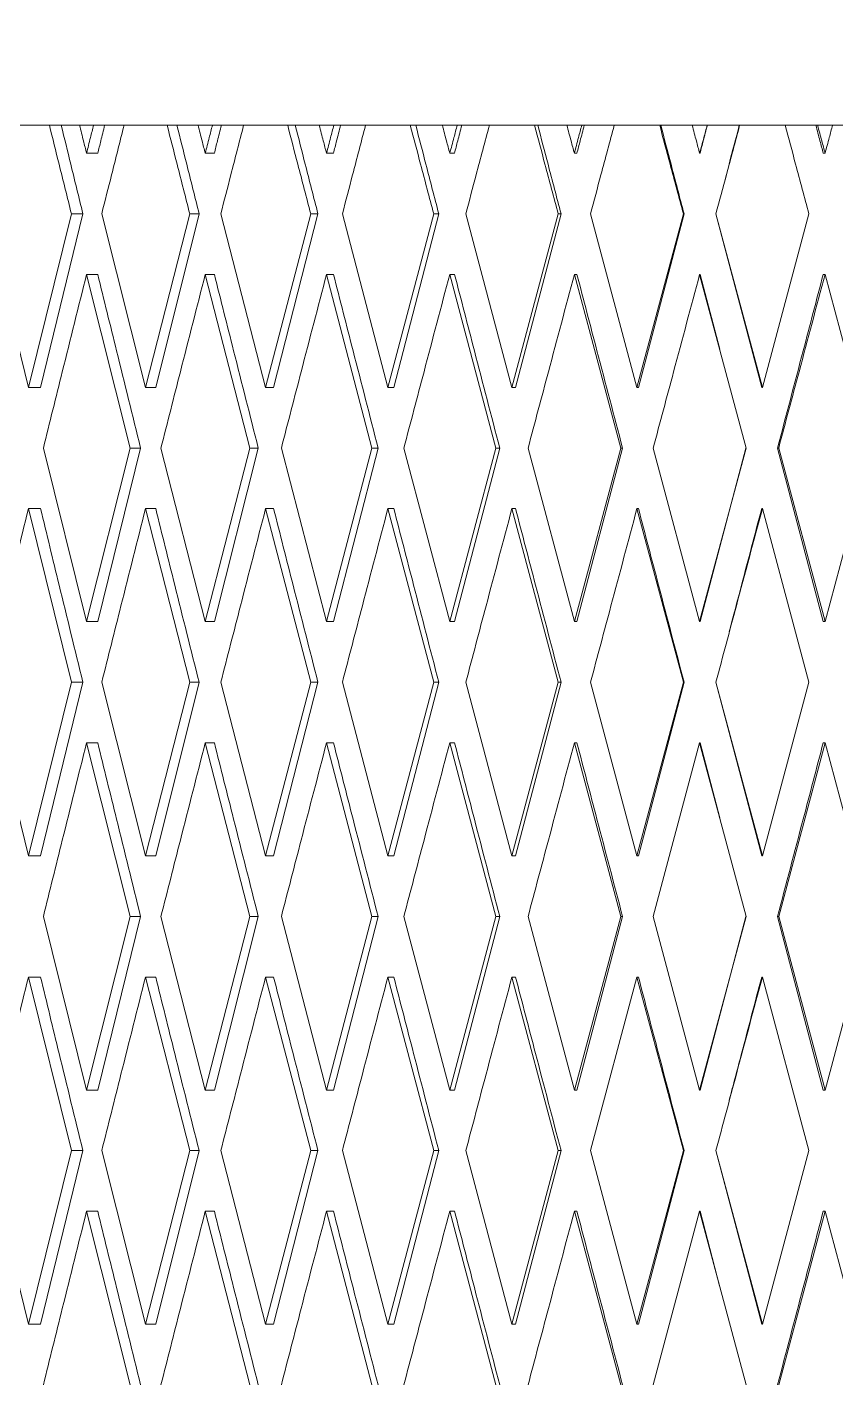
# Model space of a CAD drawing. Header units: centimetres. Extents: x -13594 to 4017, y -3206 to 1780.
# Drawn here: x 2312.08 to 2320.89, y -2181.04 to -2166.26 of the extents above; entities that cross this region are included whole.
import ezdxf

# ---------------------------------------------------------------- set-up
doc = ezdxf.new("R2010")
doc.units = ezdxf.units.CM

msp = doc.modelspace()

# ---------------------------------------------------------------- linework, layer by layer
at = {"color": 7, "linetype": 'Continuous', "lineweight": 0}
for p, q in [((2312.326, -2167.324), (2311.869, -2167.324)), ((2312.326, -2167.324), (2312.39, -2167.324)), ((2312.39, -2167.324), (2312.716, -2167.324)), ((2312.807, -2167.324), (2312.655, -2167.324)), ((2312.807, -2167.324), (2312.867, -2167.324)), ((2312.867, -2167.324), (2313.197, -2167.324)), ((2313.609, -2167.324), (2313.139, -2167.324)), ((2313.609, -2167.324), (2313.662, -2167.324)), ((2313.662, -2167.324), (2313.996, -2167.324)), ((2314.102, -2167.324), (2313.946, -2167.324)), ((2314.102, -2167.324), (2314.151, -2167.324)), ((2314.151, -2167.324), (2314.488, -2167.324)), ((2314.922, -2167.324), (2314.442, -2167.324)), ((2314.922, -2167.324), (2314.963, -2167.324)), ((2314.963, -2167.324), (2315.304, -2167.324)), ((2315.425, -2167.324), (2315.265, -2167.324)), ((2315.425, -2167.324), (2315.462, -2167.324)), ((2315.462, -2167.324), (2315.805, -2167.324)), ((2316.258, -2167.324), (2315.771, -2167.324)), ((2316.258, -2167.324), (2316.288, -2167.324)), ((2316.288, -2167.324), (2316.634, -2167.324)), ((2316.768, -2167.324), (2316.607, -2167.324)), ((2316.768, -2167.324), (2316.794, -2167.324)), ((2316.794, -2167.324), (2317.141, -2167.324)), ((2317.611, -2167.324), (2317.119, -2167.324)), ((2317.611, -2167.324), (2317.629, -2167.324)), ((2317.629, -2167.324), (2317.978, -2167.324)), ((2318.126, -2167.324), (2317.964, -2167.324)), ((2318.126, -2167.324), (2318.14, -2167.324)), ((2318.14, -2167.324), (2318.49, -2167.324)), ((2318.975, -2167.324), (2318.479, -2167.324)), ((2318.975, -2167.324), (2318.981, -2167.324)), ((2318.981, -2167.324), (2319.331, -2167.324)), ((2319.492, -2167.324), (2319.329, -2167.324)), ((2319.492, -2167.324), (2319.493, -2167.324)), ((2319.493, -2167.324), (2319.844, -2167.324)), ((2319.844, -2167.324), (2319.846, -2167.324)), ((2320.342, -2167.324), (2319.846, -2167.324)), ((2320.335, -2167.324), (2320.686, -2167.324)), ((2320.686, -2167.324), (2320.695, -2167.324)), ((2320.858, -2167.324), (2320.695, -2167.324)), ((2320.847, -2167.324), (2321.197, -2167.324)), ((2312.853, -2167.629), (2312.731, -2167.629)), ((2314.123, -2167.629), (2314.024, -2167.629)), ((2315.421, -2167.629), (2315.345, -2167.629)), ((2316.74, -2167.629), (2316.688, -2167.629)), ((2318.073, -2167.629), (2318.045, -2167.629)), ((2319.414, -2167.629), (2319.41, -2167.629)), ((2320.756, -2167.629), (2320.777, -2167.629)), ((2311.633, -2168.289), (2312.097, -2170.18)), ((2312.097, -2170.18), (2312.566, -2168.289)), ((2312.691, -2168.289), (2312.23, -2170.18)), ((2312.566, -2168.289), (2312.691, -2168.289)), ((2312.896, -2168.289), (2313.373, -2170.18)), ((2313.373, -2170.18), (2313.855, -2168.289)), ((2313.957, -2168.289), (2313.484, -2170.18)), ((2313.855, -2168.289), (2313.957, -2168.289)), ((2314.193, -2168.289), (2314.681, -2170.18)), ((2314.681, -2170.18), (2315.173, -2168.289)), ((2315.252, -2168.289), (2314.769, -2170.18)), ((2315.173, -2168.289), (2315.252, -2168.289)), ((2315.518, -2168.289), (2316.014, -2170.18)), ((2316.014, -2170.18), (2316.513, -2168.289)), ((2316.568, -2168.289), (2316.078, -2170.18)), ((2316.513, -2168.289), (2316.568, -2168.289)), ((2316.863, -2168.289), (2317.365, -2170.18)), ((2317.365, -2170.18), (2317.869, -2168.289)), ((2317.9, -2168.289), (2317.405, -2170.18)), ((2317.869, -2168.289), (2317.9, -2168.289)), ((2318.221, -2168.289), (2318.727, -2170.18)), ((2318.727, -2170.18), (2319.233, -2168.289)), ((2319.24, -2168.289), (2318.743, -2170.18)), ((2319.233, -2168.289), (2319.24, -2168.289)), ((2319.587, -2168.289), (2320.094, -2170.18)), ((2319.588, -2168.289), (2320.086, -2170.18)), ((2320.094, -2170.18), (2320.6, -2168.289)), ((2319.734, -2168.839), (2319.733, -2168.839)), ((2313.206, -2170.84), (2312.731, -2168.949)), ((2312.853, -2168.949), (2312.731, -2168.949)), ((2314.511, -2170.84), (2314.024, -2168.949)), ((2314.123, -2168.949), (2314.024, -2168.949)), ((2315.84, -2170.84), (2315.345, -2168.949)), ((2315.421, -2168.949), (2315.345, -2168.949)), ((2317.189, -2170.84), (2316.688, -2168.949)), ((2316.74, -2168.949), (2316.688, -2168.949)), ((2318.55, -2170.84), (2318.045, -2168.949)), ((2318.073, -2168.949), (2318.045, -2168.949)), ((2319.917, -2170.84), (2319.41, -2168.949)), ((2319.414, -2168.949), (2319.41, -2168.949)), ((2319.629, -2169.764), (2319.414, -2168.949)), ((2320.756, -2168.949), (2320.777, -2168.949)), ((2321.282, -2170.84), (2320.777, -2168.949)), ((2319.646, -2169.829), (2319.646, -2169.829)), ((2312.23, -2170.18), (2312.097, -2170.18)), ((2313.484, -2170.18), (2313.373, -2170.18)), ((2314.769, -2170.18), (2314.681, -2170.18)), ((2316.078, -2170.18), (2316.014, -2170.18)), ((2317.405, -2170.18), (2317.365, -2170.18)), ((2318.743, -2170.18), (2318.727, -2170.18)), ((2320.086, -2170.18), (2320.094, -2170.18)), ((2312.26, -2170.84), (2312.731, -2172.731)), ((2312.731, -2172.731), (2313.206, -2170.84)), ((2313.32, -2170.84), (2312.853, -2172.731)), ((2313.206, -2170.84), (2313.32, -2170.84)), ((2313.541, -2170.84), (2314.024, -2172.731)), ((2314.024, -2172.731), (2314.511, -2170.84)), ((2314.601, -2170.84), (2314.123, -2172.731)), ((2314.511, -2170.84), (2314.601, -2170.84)), ((2314.853, -2170.84), (2315.345, -2172.731)), ((2315.345, -2172.731), (2315.84, -2170.84)), ((2315.907, -2170.84), (2315.421, -2172.731)), ((2315.84, -2170.84), (2315.907, -2170.84)), ((2316.188, -2170.84), (2316.688, -2172.731)), ((2316.688, -2172.731), (2317.189, -2170.84)), ((2317.232, -2170.84), (2316.74, -2172.731)), ((2317.189, -2170.84), (2317.232, -2170.84)), ((2317.541, -2170.84), (2318.045, -2172.731)), ((2318.045, -2172.731), (2318.55, -2170.84)), ((2318.57, -2170.84), (2318.073, -2172.731)), ((2318.55, -2170.84), (2318.57, -2170.84)), ((2318.904, -2170.84), (2319.41, -2172.731)), ((2319.41, -2172.731), (2319.917, -2170.84)), ((2319.912, -2170.84), (2319.414, -2172.731)), ((2319.917, -2170.84), (2319.912, -2170.84)), ((2320.259, -2170.84), (2320.756, -2172.731)), ((2320.271, -2170.84), (2320.259, -2170.84)), ((2320.271, -2170.84), (2320.777, -2172.731)), ((2320.777, -2172.731), (2321.282, -2170.84)), ((2312.566, -2173.391), (2312.097, -2171.5)), ((2312.23, -2171.5), (2312.097, -2171.5)), ((2313.855, -2173.391), (2313.373, -2171.5)), ((2313.484, -2171.5), (2313.373, -2171.5)), ((2315.173, -2173.391), (2314.681, -2171.5)), ((2314.769, -2171.5), (2314.681, -2171.5)), ((2316.513, -2173.391), (2316.014, -2171.5)), ((2316.078, -2171.5), (2316.014, -2171.5)), ((2317.869, -2173.391), (2317.365, -2171.5)), ((2317.405, -2171.5), (2317.365, -2171.5)), ((2319.233, -2173.391), (2318.727, -2171.5)), ((2318.743, -2171.5), (2318.727, -2171.5)), ((2320.086, -2171.5), (2320.094, -2171.5)), ((2320.6, -2173.391), (2320.094, -2171.5)), ((2319.646, -2171.852), (2319.646, -2171.852)), ((2312.853, -2172.731), (2312.731, -2172.731)), ((2314.123, -2172.731), (2314.024, -2172.731)), ((2315.421, -2172.731), (2315.345, -2172.731)), ((2316.74, -2172.731), (2316.688, -2172.731)), ((2318.073, -2172.731), (2318.045, -2172.731)), ((2319.414, -2172.731), (2319.41, -2172.731)), ((2320.756, -2172.731), (2320.777, -2172.731)), ((2311.633, -2173.391), (2312.097, -2175.282)), ((2312.097, -2175.282), (2312.566, -2173.391)), ((2312.691, -2173.391), (2312.23, -2175.282)), ((2312.566, -2173.391), (2312.691, -2173.391)), ((2312.896, -2173.391), (2313.373, -2175.282)), ((2313.373, -2175.282), (2313.855, -2173.391)), ((2313.957, -2173.391), (2313.484, -2175.282)), ((2313.855, -2173.391), (2313.957, -2173.391)), ((2314.193, -2173.391), (2314.681, -2175.282)), ((2314.681, -2175.282), (2315.173, -2173.391)), ((2315.252, -2173.391), (2314.769, -2175.282)), ((2315.173, -2173.391), (2315.252, -2173.391)), ((2315.518, -2173.391), (2316.014, -2175.282)), ((2316.014, -2175.282), (2316.513, -2173.391)), ((2316.568, -2173.391), (2316.078, -2175.282)), ((2316.513, -2173.391), (2316.568, -2173.391)), ((2316.863, -2173.391), (2317.365, -2175.282)), ((2317.365, -2175.282), (2317.869, -2173.391)), ((2317.9, -2173.391), (2317.405, -2175.282)), ((2317.869, -2173.391), (2317.9, -2173.391)), ((2318.221, -2173.391), (2318.727, -2175.282)), ((2318.727, -2175.282), (2319.233, -2173.391)), ((2319.24, -2173.391), (2318.743, -2175.282)), ((2319.233, -2173.391), (2319.24, -2173.391)), ((2319.587, -2173.391), (2320.094, -2175.282)), ((2319.587, -2173.391), (2319.588, -2173.391)), ((2319.588, -2173.391), (2320.086, -2175.282)), ((2320.094, -2175.282), (2320.6, -2173.391)), ((2313.206, -2175.942), (2312.731, -2174.051)), ((2312.853, -2174.051), (2312.731, -2174.051)), ((2314.511, -2175.942), (2314.024, -2174.051)), ((2314.123, -2174.051), (2314.024, -2174.051)), ((2315.84, -2175.942), (2315.345, -2174.051)), ((2315.421, -2174.051), (2315.345, -2174.051)), ((2317.189, -2175.942), (2316.688, -2174.051)), ((2316.74, -2174.051), (2316.688, -2174.051)), ((2318.55, -2175.942), (2318.045, -2174.051)), ((2318.073, -2174.051), (2318.045, -2174.051)), ((2319.41, -2174.051), (2318.904, -2175.942)), ((2319.917, -2175.942), (2319.41, -2174.051)), ((2319.414, -2174.051), (2319.41, -2174.051)), ((2319.629, -2174.867), (2319.414, -2174.051)), ((2319.734, -2173.941), (2319.733, -2173.941)), ((2320.777, -2174.051), (2320.271, -2175.942)), ((2320.756, -2174.051), (2320.777, -2174.051)), ((2321.282, -2175.942), (2320.777, -2174.051)), ((2319.646, -2174.931), (2319.646, -2174.931)), ((2312.23, -2175.282), (2312.097, -2175.282)), ((2313.484, -2175.282), (2313.373, -2175.282)), ((2314.769, -2175.282), (2314.681, -2175.282)), ((2316.078, -2175.282), (2316.014, -2175.282)), ((2317.405, -2175.282), (2317.365, -2175.282)), ((2318.743, -2175.282), (2318.727, -2175.282)), ((2320.086, -2175.282), (2320.094, -2175.282)), ((2312.26, -2175.942), (2312.731, -2177.833)), ((2312.731, -2177.833), (2313.206, -2175.942)), ((2313.32, -2175.942), (2312.853, -2177.833)), ((2313.206, -2175.942), (2313.32, -2175.942)), ((2313.541, -2175.942), (2314.024, -2177.833)), ((2314.024, -2177.833), (2314.511, -2175.942)), ((2314.601, -2175.942), (2314.123, -2177.833)), ((2314.511, -2175.942), (2314.601, -2175.942)), ((2314.853, -2175.942), (2315.345, -2177.833)), ((2315.345, -2177.833), (2315.84, -2175.942)), ((2315.907, -2175.942), (2315.421, -2177.833)), ((2315.84, -2175.942), (2315.907, -2175.942)), ((2316.188, -2175.942), (2316.688, -2177.833)), ((2316.688, -2177.833), (2317.189, -2175.942)), ((2317.232, -2175.942), (2316.74, -2177.833)), ((2317.189, -2175.942), (2317.232, -2175.942)), ((2317.541, -2175.942), (2318.045, -2177.833)), ((2318.045, -2177.833), (2318.55, -2175.942)), ((2318.57, -2175.942), (2318.073, -2177.833)), ((2318.55, -2175.942), (2318.57, -2175.942)), ((2318.904, -2175.942), (2319.41, -2177.833)), ((2319.41, -2177.833), (2319.917, -2175.942)), ((2319.912, -2175.942), (2319.414, -2177.833)), ((2319.917, -2175.942), (2319.912, -2175.942)), ((2320.259, -2175.942), (2320.756, -2177.833)), ((2320.271, -2175.942), (2320.259, -2175.942)), ((2320.271, -2175.942), (2320.777, -2177.833)), ((2320.777, -2177.833), (2321.282, -2175.942)), ((2312.566, -2178.493), (2312.097, -2176.602)), ((2312.23, -2176.602), (2312.097, -2176.602)), ((2313.855, -2178.493), (2313.373, -2176.602)), ((2313.484, -2176.602), (2313.373, -2176.602)), ((2315.173, -2178.493), (2314.681, -2176.602)), ((2314.769, -2176.602), (2314.681, -2176.602)), ((2316.513, -2178.493), (2316.014, -2176.602)), ((2316.078, -2176.602), (2316.014, -2176.602)), ((2317.869, -2178.493), (2317.365, -2176.602)), ((2317.405, -2176.602), (2317.365, -2176.602)), ((2318.727, -2176.602), (2318.221, -2178.493)), ((2319.233, -2178.493), (2318.727, -2176.602)), ((2318.743, -2176.602), (2318.727, -2176.602)), ((2320.086, -2176.602), (2320.094, -2176.602)), ((2320.6, -2178.493), (2320.094, -2176.602)), ((2319.646, -2176.954), (2319.646, -2176.954)), ((2312.853, -2177.833), (2312.731, -2177.833)), ((2314.123, -2177.833), (2314.024, -2177.833)), ((2315.421, -2177.833), (2315.345, -2177.833)), ((2316.74, -2177.833), (2316.688, -2177.833)), ((2318.073, -2177.833), (2318.045, -2177.833)), ((2319.414, -2177.833), (2319.41, -2177.833)), ((2320.756, -2177.833), (2320.777, -2177.833)), ((2311.633, -2178.493), (2312.097, -2180.384)), ((2312.097, -2180.384), (2312.566, -2178.493)), ((2312.691, -2178.493), (2312.23, -2180.384)), ((2312.566, -2178.493), (2312.691, -2178.493)), ((2312.896, -2178.493), (2313.373, -2180.384)), ((2313.373, -2180.384), (2313.855, -2178.493)), ((2313.957, -2178.493), (2313.484, -2180.384)), ((2313.855, -2178.493), (2313.957, -2178.493)), ((2314.193, -2178.493), (2314.681, -2180.384)), ((2314.681, -2180.384), (2315.173, -2178.493)), ((2315.252, -2178.493), (2314.769, -2180.384)), ((2315.173, -2178.493), (2315.252, -2178.493)), ((2315.518, -2178.493), (2316.014, -2180.384)), ((2316.014, -2180.384), (2316.513, -2178.493)), ((2316.568, -2178.493), (2316.078, -2180.384)), ((2316.513, -2178.493), (2316.568, -2178.493)), ((2316.863, -2178.493), (2317.365, -2180.384)), ((2317.365, -2180.384), (2317.869, -2178.493)), ((2317.9, -2178.493), (2317.405, -2180.384)), ((2317.869, -2178.493), (2317.9, -2178.493)), ((2318.221, -2178.493), (2318.727, -2180.384)), ((2318.727, -2180.384), (2319.233, -2178.493)), ((2319.24, -2178.493), (2318.743, -2180.384)), ((2319.233, -2178.493), (2319.24, -2178.493)), ((2319.587, -2178.493), (2319.588, -2178.493)), ((2319.587, -2178.493), (2320.094, -2180.384)), ((2319.588, -2178.493), (2320.086, -2180.384)), ((2320.094, -2180.384), (2320.6, -2178.493)), ((2319.734, -2179.043), (2319.733, -2179.043)), ((2313.206, -2181.044), (2312.731, -2179.153)), ((2312.853, -2179.153), (2312.731, -2179.153)), ((2314.511, -2181.044), (2314.024, -2179.153)), ((2314.123, -2179.153), (2314.024, -2179.153)), ((2315.84, -2181.044), (2315.345, -2179.153)), ((2315.421, -2179.153), (2315.345, -2179.153)), ((2317.189, -2181.044), (2316.688, -2179.153)), ((2316.74, -2179.153), (2316.688, -2179.153)), ((2318.55, -2181.044), (2318.045, -2179.153)), ((2318.073, -2179.153), (2318.045, -2179.153)), ((2319.41, -2179.153), (2318.904, -2181.044)), ((2319.917, -2181.044), (2319.41, -2179.153)), ((2319.414, -2179.153), (2319.41, -2179.153)), ((2319.628, -2179.966), (2319.414, -2179.153)), ((2320.777, -2179.153), (2320.271, -2181.044)), ((2320.756, -2179.153), (2320.777, -2179.153)), ((2321.282, -2181.044), (2320.777, -2179.153)), ((2319.646, -2180.035), (2319.646, -2180.035)), ((2312.23, -2180.384), (2312.097, -2180.384)), ((2313.484, -2180.384), (2313.373, -2180.384)), ((2314.769, -2180.384), (2314.681, -2180.384)), ((2316.078, -2180.384), (2316.014, -2180.384)), ((2317.405, -2180.384), (2317.365, -2180.384)), ((2318.743, -2180.384), (2318.727, -2180.384)), ((2320.086, -2180.384), (2320.094, -2180.384))]:
    msp.add_line(p, q, dxfattribs=at)
for radius in [406.205, 406.022, 404.866, 400.131]:
    msp.add_circle((1945.049, -1822.821), radius, dxfattribs=at)
for points, knots in [([(2312.566, -2168.289), (2312.521, -2168.109), (2312.441, -2167.788), (2312.361, -2167.466), (2312.326, -2167.324)], [0, 0, 0, 0, 0.56, 1, 1, 1, 1]), ([(2312.691, -2168.289), (2312.647, -2168.109), (2312.568, -2167.788), (2312.49, -2167.466), (2312.455, -2167.324)], [0, 0, 0, 0, 0.56, 1, 1, 1, 1]), ([(2312.655, -2167.324), (2312.669, -2167.381), (2312.694, -2167.483), (2312.72, -2167.584), (2312.731, -2167.629)], [0, 0, 0, 0, 0.56, 1, 1, 1, 1]), ([(2312.731, -2167.629), (2312.745, -2167.572), (2312.77, -2167.471), (2312.796, -2167.369), (2312.807, -2167.324)], [0, 0, 0, 0, 0.56, 1, 1, 1, 1]), ([(2312.928, -2167.324), (2312.914, -2167.381), (2312.889, -2167.483), (2312.864, -2167.584), (2312.853, -2167.629)], [0, 0, 0, 0, 0.56, 1, 1, 1, 1]), ([(2313.139, -2167.324), (2313.094, -2167.504), (2313.013, -2167.826), (2312.932, -2168.148), (2312.896, -2168.289)], [0, 0, 0, 0, 0.56, 1, 1, 1, 1]), ([(2313.855, -2168.289), (2313.809, -2168.109), (2313.727, -2167.788), (2313.645, -2167.466), (2313.609, -2167.324)], [0, 0, 0, 0, 0.56, 1, 1, 1, 1]), ([(2313.957, -2168.289), (2313.912, -2168.109), (2313.831, -2167.788), (2313.751, -2167.466), (2313.715, -2167.324)], [0, 0, 0, 0, 0.56, 1, 1, 1, 1]), ([(2313.946, -2167.324), (2313.96, -2167.381), (2313.986, -2167.483), (2314.012, -2167.584), (2314.024, -2167.629)], [0, 0, 0, 0, 0.56, 1, 1, 1, 1]), ([(2314.024, -2167.629), (2314.038, -2167.572), (2314.064, -2167.471), (2314.091, -2167.369), (2314.102, -2167.324)], [0, 0, 0, 0, 0.56, 1, 1, 1, 1]), ([(2314.2, -2167.324), (2314.185, -2167.381), (2314.16, -2167.483), (2314.134, -2167.584), (2314.123, -2167.629)], [0, 0, 0, 0, 0.56, 1, 1, 1, 1]), ([(2314.442, -2167.324), (2314.395, -2167.504), (2314.313, -2167.826), (2314.23, -2168.148), (2314.193, -2168.289)], [0, 0, 0, 0, 0.56, 1, 1, 1, 1]), ([(2315.173, -2168.289), (2315.126, -2168.109), (2315.042, -2167.788), (2314.958, -2167.466), (2314.922, -2167.324)], [0, 0, 0, 0, 0.56, 1, 1, 1, 1]), ([(2315.252, -2168.289), (2315.205, -2168.109), (2315.123, -2167.788), (2315.041, -2167.466), (2315.005, -2167.324)], [0, 0, 0, 0, 0.56, 1, 1, 1, 1]), ([(2315.265, -2167.324), (2315.28, -2167.381), (2315.307, -2167.483), (2315.333, -2167.584), (2315.345, -2167.629)], [0, 0, 0, 0, 0.56, 1, 1, 1, 1]), ([(2315.345, -2167.629), (2315.36, -2167.572), (2315.386, -2167.471), (2315.413, -2167.369), (2315.425, -2167.324)], [0, 0, 0, 0, 0.56, 1, 1, 1, 1]), ([(2315.499, -2167.324), (2315.484, -2167.381), (2315.458, -2167.483), (2315.432, -2167.584), (2315.421, -2167.629)], [0, 0, 0, 0, 0.56, 1, 1, 1, 1]), ([(2315.771, -2167.324), (2315.723, -2167.504), (2315.639, -2167.826), (2315.555, -2168.148), (2315.518, -2168.289)], [0, 0, 0, 0, 0.56, 1, 1, 1, 1]), ([(2316.513, -2168.289), (2316.465, -2168.109), (2316.38, -2167.788), (2316.295, -2167.466), (2316.258, -2167.324)], [0, 0, 0, 0, 0.56, 1, 1, 1, 1]), ([(2316.568, -2168.289), (2316.521, -2168.109), (2316.438, -2167.788), (2316.354, -2167.466), (2316.318, -2167.324)], [0, 0, 0, 0, 0.56, 1, 1, 1, 1]), ([(2316.607, -2167.324), (2316.622, -2167.381), (2316.649, -2167.483), (2316.676, -2167.584), (2316.688, -2167.629)], [0, 0, 0, 0, 0.56, 1, 1, 1, 1]), ([(2316.688, -2167.629), (2316.703, -2167.572), (2316.73, -2167.471), (2316.757, -2167.369), (2316.768, -2167.324)], [0, 0, 0, 0, 0.56, 1, 1, 1, 1]), ([(2316.819, -2167.324), (2316.804, -2167.381), (2316.778, -2167.483), (2316.751, -2167.584), (2316.74, -2167.629)], [0, 0, 0, 0, 0.56, 1, 1, 1, 1]), ([(2317.119, -2167.324), (2317.071, -2167.504), (2316.985, -2167.826), (2316.9, -2168.148), (2316.863, -2168.289)], [0, 0, 0, 0, 0.56, 1, 1, 1, 1]), ([(2317.869, -2168.289), (2317.821, -2168.109), (2317.735, -2167.788), (2317.649, -2167.466), (2317.611, -2167.324)], [0, 0, 0, 0, 0.5599999, 1, 1, 1, 1]), ([(2317.9, -2168.289), (2317.853, -2168.109), (2317.768, -2167.788), (2317.684, -2167.466), (2317.647, -2167.324)], [0, 0, 0, 0, 0.56, 1, 1, 1, 1]), ([(2317.964, -2167.324), (2317.979, -2167.381), (2318.006, -2167.483), (2318.033, -2167.584), (2318.045, -2167.629)], [0, 0, 0, 0, 0.56, 1, 1, 1, 1]), ([(2318.045, -2167.629), (2318.06, -2167.572), (2318.087, -2167.471), (2318.114, -2167.369), (2318.126, -2167.324)], [0, 0, 0, 0, 0.56, 1, 1, 1, 1]), ([(2318.153, -2167.324), (2318.138, -2167.381), (2318.111, -2167.483), (2318.085, -2167.584), (2318.073, -2167.629)], [0, 0, 0, 0, 0.56, 1, 1, 1, 1]), ([(2318.479, -2167.324), (2318.431, -2167.504), (2318.345, -2167.826), (2318.259, -2168.148), (2318.221, -2168.289)], [0, 0, 0, 0, 0.56, 1, 1, 1, 1]), ([(2319.233, -2168.289), (2319.185, -2168.109), (2319.099, -2167.788), (2319.013, -2167.466), (2318.975, -2167.324)], [0, 0, 0, 0, 0.56, 1, 1, 1, 1]), ([(2319.24, -2168.289), (2319.193, -2168.109), (2319.108, -2167.788), (2319.024, -2167.466), (2318.987, -2167.324)], [0, 0, 0, 0, 0.56, 1, 1, 1, 1]), ([(2319.329, -2167.324), (2319.344, -2167.381), (2319.371, -2167.483), (2319.398, -2167.584), (2319.41, -2167.629)], [0, 0, 0, 0, 0.56, 1, 1, 1, 1]), ([(2319.41, -2167.629), (2319.426, -2167.572), (2319.453, -2167.471), (2319.48, -2167.369), (2319.492, -2167.324)], [0, 0, 0, 0, 0.56, 1, 1, 1, 1]), ([(2319.494, -2167.324), (2319.479, -2167.381), (2319.453, -2167.483), (2319.426, -2167.584), (2319.414, -2167.629)], [0, 0, 0, 0, 0.56, 1, 1, 1, 1]), ([(2319.846, -2167.324), (2319.798, -2167.504), (2319.711, -2167.826), (2319.625, -2168.148), (2319.587, -2168.289)], [0, 0, 0, 0, 0.56, 1, 1, 1, 1]), ([(2319.672, -2167.971), (2319.691, -2167.897), (2319.748, -2167.682), (2319.805, -2167.466), (2319.842, -2167.324)], [0, 0, 0, 0, 0.343874, 1, 1, 1, 1]), ([(2320.6, -2168.289), (2320.552, -2168.109), (2320.466, -2167.788), (2320.38, -2167.466), (2320.342, -2167.324)], [0, 0, 0, 0, 0.56, 1, 1, 1, 1]), ([(2320.676, -2167.324), (2320.691, -2167.381), (2320.718, -2167.483), (2320.745, -2167.584), (2320.756, -2167.629)], [0, 0, 0, 0, 0.56, 1, 1, 1, 1]), ([(2320.695, -2167.324), (2320.71, -2167.381), (2320.738, -2167.483), (2320.765, -2167.584), (2320.777, -2167.629)], [0, 0, 0, 0, 0.56, 1, 1, 1, 1]), ([(2320.777, -2167.629), (2320.792, -2167.572), (2320.819, -2167.471), (2320.846, -2167.369), (2320.858, -2167.324)], [0, 0, 0, 0, 0.56, 1, 1, 1, 1]), ([(2312.731, -2168.949), (2312.643, -2169.302), (2312.485, -2169.933), (2312.329, -2170.563), (2312.26, -2170.84)], [0, 0, 0, 0, 0.5599999, 1, 1, 1, 1]), ([(2313.32, -2170.84), (2313.232, -2170.487), (2313.076, -2169.857), (2312.921, -2169.227), (2312.853, -2168.949)], [0, 0, 0, 0, 0.56, 1, 1, 1, 1]), ([(2314.024, -2168.949), (2313.933, -2169.302), (2313.772, -2169.933), (2313.612, -2170.563), (2313.541, -2170.84)], [0, 0, 0, 0, 0.56, 1, 1, 1, 1]), ([(2314.601, -2170.84), (2314.512, -2170.487), (2314.352, -2169.857), (2314.193, -2169.227), (2314.123, -2168.949)], [0, 0, 0, 0, 0.56, 1, 1, 1, 1]), ([(2315.345, -2168.949), (2315.253, -2169.302), (2315.088, -2169.933), (2314.925, -2170.563), (2314.853, -2170.84)], [0, 0, 0, 0, 0.56, 1, 1, 1, 1]), ([(2315.907, -2170.84), (2315.816, -2170.487), (2315.654, -2169.857), (2315.492, -2169.227), (2315.421, -2168.949)], [0, 0, 0, 0, 0.56, 1, 1, 1, 1]), ([(2316.688, -2168.949), (2316.594, -2169.302), (2316.427, -2169.933), (2316.261, -2170.563), (2316.188, -2170.84)], [0, 0, 0, 0, 0.56, 1, 1, 1, 1]), ([(2317.232, -2170.84), (2317.14, -2170.487), (2316.976, -2169.857), (2316.812, -2169.227), (2316.74, -2168.949)], [0, 0, 0, 0, 0.56, 1, 1, 1, 1]), ([(2318.045, -2168.949), (2317.951, -2169.302), (2317.783, -2169.933), (2317.615, -2170.563), (2317.541, -2170.84)], [0, 0, 0, 0, 0.56, 1, 1, 1, 1]), ([(2318.57, -2170.84), (2318.477, -2170.487), (2318.311, -2169.857), (2318.146, -2169.227), (2318.073, -2168.949)], [0, 0, 0, 0, 0.56, 1, 1, 1, 1]), ([(2319.41, -2168.949), (2319.316, -2169.302), (2319.147, -2169.933), (2318.978, -2170.563), (2318.904, -2170.84)], [0, 0, 0, 0, 0.56, 1, 1, 1, 1]), ([(2320.259, -2170.84), (2320.352, -2170.487), (2320.518, -2169.857), (2320.684, -2169.227), (2320.756, -2168.949)], [0, 0, 0, 0, 0.5599999, 1, 1, 1, 1]), ([(2320.777, -2168.949), (2320.682, -2169.302), (2320.514, -2169.933), (2320.345, -2170.563), (2320.271, -2170.84)], [0, 0, 0, 0, 0.56, 1, 1, 1, 1]), ([(2312.097, -2171.5), (2312.01, -2171.853), (2311.855, -2172.484), (2311.701, -2173.114), (2311.633, -2173.391)], [0, 0, 0, 0, 0.5599999, 1, 1, 1, 1]), ([(2312.691, -2173.391), (2312.604, -2173.038), (2312.45, -2172.408), (2312.297, -2171.778), (2312.23, -2171.5)], [0, 0, 0, 0, 0.56, 1, 1, 1, 1]), ([(2313.373, -2171.5), (2313.284, -2171.853), (2313.124, -2172.484), (2312.966, -2173.114), (2312.896, -2173.391)], [0, 0, 0, 0, 0.56, 1, 1, 1, 1]), ([(2313.957, -2173.391), (2313.868, -2173.038), (2313.71, -2172.408), (2313.553, -2171.778), (2313.484, -2171.5)], [0, 0, 0, 0, 0.56, 1, 1, 1, 1]), ([(2314.681, -2171.5), (2314.59, -2171.853), (2314.427, -2172.484), (2314.265, -2173.114), (2314.193, -2173.391)], [0, 0, 0, 0, 0.56, 1, 1, 1, 1]), ([(2315.252, -2173.391), (2315.161, -2173.038), (2315, -2172.408), (2314.839, -2171.778), (2314.769, -2171.5)], [0, 0, 0, 0, 0.5599999, 1, 1, 1, 1]), ([(2316.014, -2171.5), (2315.921, -2171.853), (2315.755, -2172.484), (2315.59, -2173.114), (2315.518, -2173.391)], [0, 0, 0, 0, 0.56, 1, 1, 1, 1]), ([(2316.568, -2173.391), (2316.476, -2173.038), (2316.313, -2172.408), (2316.15, -2171.778), (2316.078, -2171.5)], [0, 0, 0, 0, 0.56, 1, 1, 1, 1]), ([(2317.365, -2171.5), (2317.271, -2171.853), (2317.103, -2172.484), (2316.936, -2173.114), (2316.863, -2173.391)], [0, 0, 0, 0, 0.56, 1, 1, 1, 1]), ([(2317.9, -2173.391), (2317.807, -2173.038), (2317.642, -2172.408), (2317.477, -2171.778), (2317.405, -2171.5)], [0, 0, 0, 0, 0.56, 1, 1, 1, 1]), ([(2318.727, -2171.5), (2318.633, -2171.853), (2318.464, -2172.484), (2318.296, -2173.114), (2318.221, -2173.391)], [0, 0, 0, 0, 0.56, 1, 1, 1, 1]), ([(2319.24, -2173.391), (2319.148, -2173.038), (2318.982, -2172.408), (2318.816, -2171.778), (2318.743, -2171.5)], [0, 0, 0, 0, 0.56, 1, 1, 1, 1]), ([(2320.094, -2171.5), (2319.999, -2171.853), (2319.83, -2172.484), (2319.662, -2173.114), (2319.587, -2173.391)], [0, 0, 0, 0, 0.56, 1, 1, 1, 1]), ([(2319.733, -2172.842), (2319.777, -2172.672), (2319.895, -2172.225), (2320.013, -2171.778), (2320.086, -2171.5)], [0, 0, 0, 0, 0.379839, 1, 1, 1, 1]), ([(2312.731, -2174.051), (2312.643, -2174.404), (2312.485, -2175.035), (2312.329, -2175.665), (2312.26, -2175.942)], [0, 0, 0, 0, 0.56, 1, 1, 1, 1]), ([(2313.32, -2175.942), (2313.232, -2175.589), (2313.076, -2174.959), (2312.921, -2174.329), (2312.853, -2174.051)], [0, 0, 0, 0, 0.56, 1, 1, 1, 1]), ([(2314.024, -2174.051), (2313.933, -2174.404), (2313.772, -2175.035), (2313.612, -2175.665), (2313.541, -2175.942)], [0, 0, 0, 0, 0.56, 1, 1, 1, 1]), ([(2314.601, -2175.942), (2314.512, -2175.589), (2314.352, -2174.959), (2314.193, -2174.329), (2314.123, -2174.051)], [0, 0, 0, 0, 0.5599999, 1, 1, 1, 1]), ([(2315.345, -2174.051), (2315.253, -2174.404), (2315.088, -2175.035), (2314.925, -2175.665), (2314.853, -2175.942)], [0, 0, 0, 0, 0.56, 1, 1, 1, 1]), ([(2315.907, -2175.942), (2315.816, -2175.589), (2315.654, -2174.959), (2315.492, -2174.329), (2315.421, -2174.051)], [0, 0, 0, 0, 0.56, 1, 1, 1, 1]), ([(2316.688, -2174.051), (2316.594, -2174.404), (2316.427, -2175.035), (2316.261, -2175.665), (2316.188, -2175.942)], [0, 0, 0, 0, 0.56, 1, 1, 1, 1]), ([(2317.232, -2175.942), (2317.14, -2175.589), (2316.976, -2174.959), (2316.812, -2174.329), (2316.74, -2174.051)], [0, 0, 0, 0, 0.56, 1, 1, 1, 1]), ([(2318.045, -2174.051), (2317.951, -2174.404), (2317.783, -2175.035), (2317.615, -2175.665), (2317.541, -2175.942)], [0, 0, 0, 0, 0.56, 1, 1, 1, 1]), ([(2318.57, -2175.942), (2318.477, -2175.589), (2318.311, -2174.959), (2318.146, -2174.329), (2318.073, -2174.051)], [0, 0, 0, 0, 0.56, 1, 1, 1, 1]), ([(2320.259, -2175.942), (2320.352, -2175.589), (2320.518, -2174.959), (2320.684, -2174.329), (2320.756, -2174.051)], [0, 0, 0, 0, 0.56, 1, 1, 1, 1]), ([(2312.097, -2176.602), (2312.01, -2176.955), (2311.855, -2177.586), (2311.701, -2178.216), (2311.633, -2178.493)], [0, 0, 0, 0, 0.5599999, 1, 1, 1, 1]), ([(2312.691, -2178.493), (2312.604, -2178.14), (2312.45, -2177.51), (2312.297, -2176.88), (2312.23, -2176.602)], [0, 0, 0, 0, 0.56, 1, 1, 1, 1]), ([(2313.373, -2176.602), (2313.284, -2176.955), (2313.124, -2177.586), (2312.966, -2178.216), (2312.896, -2178.493)], [0, 0, 0, 0, 0.5599999, 1, 1, 1, 1]), ([(2313.957, -2178.493), (2313.868, -2178.14), (2313.71, -2177.51), (2313.553, -2176.88), (2313.484, -2176.602)], [0, 0, 0, 0, 0.5599999, 1, 1, 1, 1]), ([(2314.681, -2176.602), (2314.59, -2176.955), (2314.427, -2177.586), (2314.265, -2178.216), (2314.193, -2178.493)], [0, 0, 0, 0, 0.56, 1, 1, 1, 1]), ([(2315.252, -2178.493), (2315.161, -2178.14), (2315, -2177.51), (2314.839, -2176.88), (2314.769, -2176.602)], [0, 0, 0, 0, 0.56, 1, 1, 1, 1]), ([(2316.014, -2176.602), (2315.921, -2176.955), (2315.755, -2177.586), (2315.59, -2178.216), (2315.518, -2178.493)], [0, 0, 0, 0, 0.56, 1, 1, 1, 1]), ([(2316.568, -2178.493), (2316.476, -2178.14), (2316.313, -2177.51), (2316.15, -2176.88), (2316.078, -2176.602)], [0, 0, 0, 0, 0.56, 1, 1, 1, 1]), ([(2317.365, -2176.602), (2317.271, -2176.955), (2317.103, -2177.586), (2316.936, -2178.216), (2316.863, -2178.493)], [0, 0, 0, 0, 0.56, 1, 1, 1, 1]), ([(2317.9, -2178.493), (2317.807, -2178.14), (2317.642, -2177.51), (2317.477, -2176.88), (2317.405, -2176.602)], [0, 0, 0, 0, 0.56, 1, 1, 1, 1]), ([(2319.24, -2178.493), (2319.148, -2178.14), (2318.982, -2177.51), (2318.816, -2176.88), (2318.743, -2176.602)], [0, 0, 0, 0, 0.56, 1, 1, 1, 1]), ([(2320.094, -2176.602), (2319.999, -2176.955), (2319.83, -2177.586), (2319.662, -2178.216), (2319.587, -2178.493)], [0, 0, 0, 0, 0.5599999, 1, 1, 1, 1]), ([(2319.732, -2177.946), (2319.777, -2177.775), (2319.895, -2177.328), (2320.013, -2176.88), (2320.086, -2176.602)], [0, 0, 0, 0, 0.380661, 1, 1, 1, 1]), ([(2312.731, -2179.153), (2312.643, -2179.506), (2312.485, -2180.137), (2312.329, -2180.767), (2312.26, -2181.044)], [0, 0, 0, 0, 0.56, 1, 1, 1, 1]), ([(2313.32, -2181.044), (2313.232, -2180.691), (2313.076, -2180.061), (2312.921, -2179.431), (2312.853, -2179.153)], [0, 0, 0, 0, 0.5599999, 1, 1, 1, 1]), ([(2314.024, -2179.153), (2313.933, -2179.506), (2313.772, -2180.137), (2313.612, -2180.767), (2313.541, -2181.044)], [0, 0, 0, 0, 0.56, 1, 1, 1, 1]), ([(2314.601, -2181.044), (2314.512, -2180.691), (2314.352, -2180.061), (2314.193, -2179.431), (2314.123, -2179.153)], [0, 0, 0, 0, 0.5599999, 1, 1, 1, 1]), ([(2315.345, -2179.153), (2315.253, -2179.506), (2315.088, -2180.137), (2314.925, -2180.767), (2314.853, -2181.044)], [0, 0, 0, 0, 0.56, 1, 1, 1, 1]), ([(2315.907, -2181.044), (2315.816, -2180.691), (2315.654, -2180.061), (2315.492, -2179.431), (2315.421, -2179.153)], [0, 0, 0, 0, 0.5599999, 1, 1, 1, 1]), ([(2316.688, -2179.153), (2316.594, -2179.506), (2316.427, -2180.137), (2316.261, -2180.767), (2316.188, -2181.044)], [0, 0, 0, 0, 0.56, 1, 1, 1, 1]), ([(2317.232, -2181.044), (2317.14, -2180.691), (2316.976, -2180.061), (2316.812, -2179.431), (2316.74, -2179.153)], [0, 0, 0, 0, 0.56, 1, 1, 1, 1]), ([(2318.045, -2179.153), (2317.951, -2179.506), (2317.783, -2180.137), (2317.615, -2180.767), (2317.541, -2181.044)], [0, 0, 0, 0, 0.56, 1, 1, 1, 1]), ([(2318.57, -2181.044), (2318.477, -2180.691), (2318.311, -2180.061), (2318.146, -2179.431), (2318.073, -2179.153)], [0, 0, 0, 0, 0.56, 1, 1, 1, 1]), ([(2320.259, -2181.044), (2320.352, -2180.691), (2320.518, -2180.061), (2320.684, -2179.431), (2320.756, -2179.153)], [0, 0, 0, 0, 0.56, 1, 1, 1, 1])]:
    msp.add_open_spline(points, degree=3, knots=knots, dxfattribs=at)

doc.saveas('drawing.dxf')
